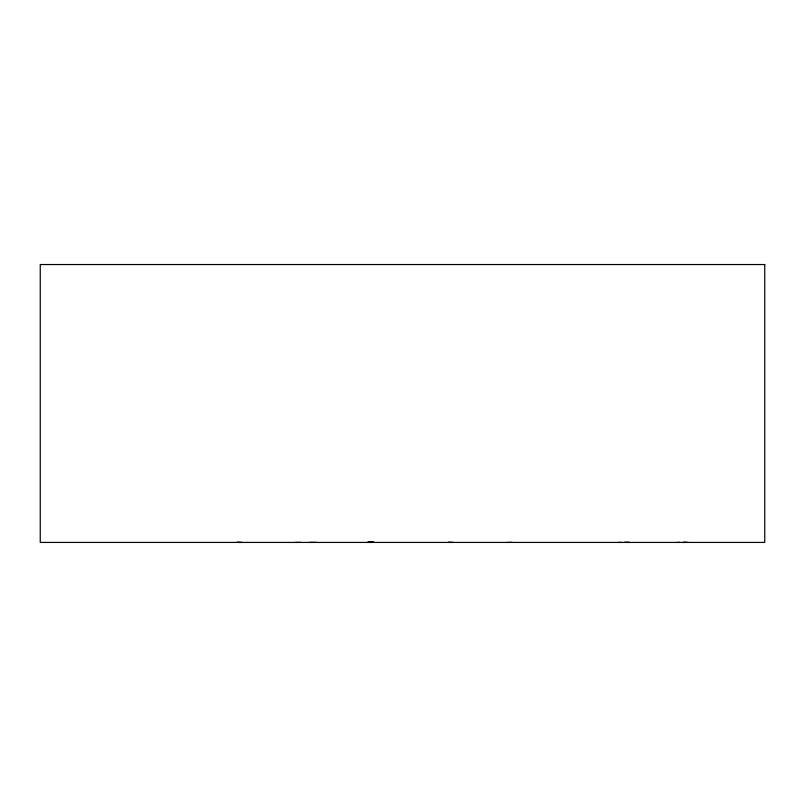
<?xml version="1.0" encoding="UTF-8"?>
<svg xmlns="http://www.w3.org/2000/svg" width="805" height="805" viewBox="0 0 805 805"><rect width="100%" height="100%" fill="white"/><g stroke="black" fill="none" stroke-linecap="round" stroke-linejoin="round"><path stroke-width="1.21" d="M370.612 542.278L367.442 542.429L369.928 542.278M368.519 542.429L373.228 542.278M371.397 542.429L373.892 542.278M367.875 542.429L371.93 542.278M370.743 542.429L373.872 542.278M295.254 542.429L300.879 542.369M506.617 542.429L512.242 542.369M676.774 542.429L680.185 542.369M682.62 542.429L686.031 542.369M683.214 542.429L688.245 542.369M309.573 542.359L316.325 542.359M625.455 542.369L629.752 542.429M618.29 542.369L621.702 542.429M624.127 542.369L628.866 542.429M448.717 542.369L453.748 542.429M448.123 542.369L451.535 542.429M236.761 542.369L242.386 542.429M237.354 542.369L240.765 542.429M764.75 264.543L40.25 264.543L40.25 542.429L764.75 542.429L764.75 264.543"/></g></svg>
